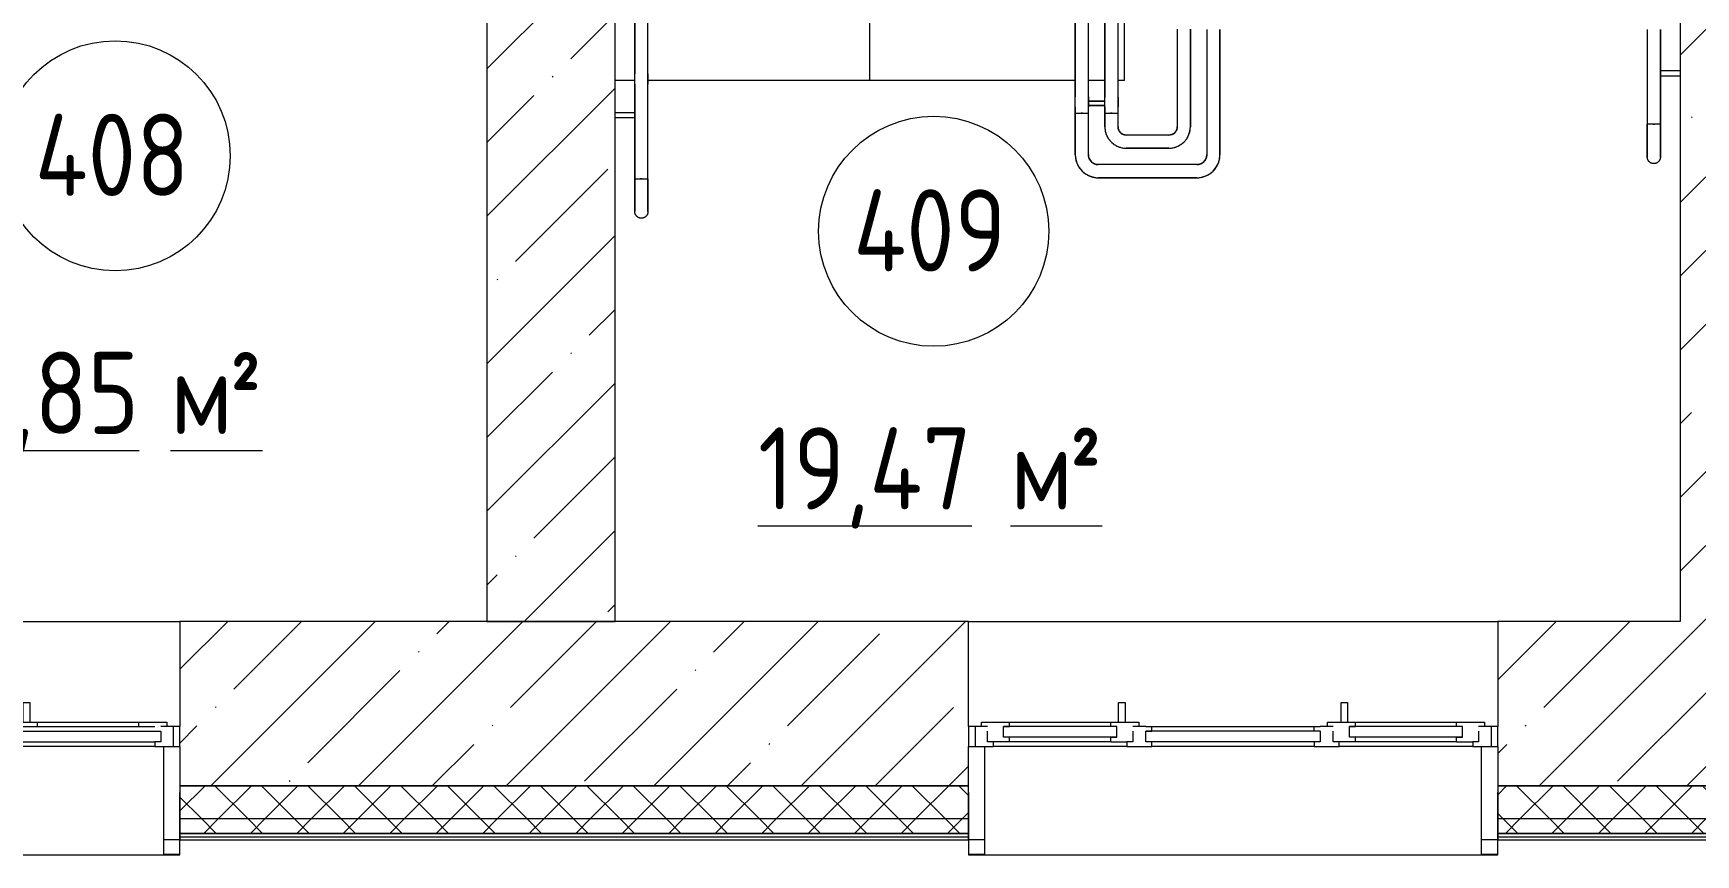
# Model space of a CAD drawing. Header units: millimetres. Extents: x -515342 to 330399, y -224905 to 507333.
# Drawn here: x -363637 to -358579, y 375319 to 377820 of the extents above; entities that cross this region are included whole.
import ezdxf

# ---------------------------------------------------------------- set-up
doc = ezdxf.new("R2010")
doc.units = ezdxf.units.MM
doc.layers.get('0').update_dxf_attribs({"lineweight": 0})
for name, color, linetype, lineweight in [('_ Окна', 7, 'Continuous', 0), ('Витраж', 7, 'Continuous', 0), ('Лестницы', 7, 'Continuous', 0), ('Марки помещений', 7, 'Continuous', 0), ('Ограждение', 7, 'Continuous', 0), ('Окна', 7, 'Continuous', 0), ('Стены внутренние', 7, 'Continuous', 0), ('Стены наружные', 7, 'Continuous', 0), ('Стены несущие', 7, 'Continuous', 0), ('Стены отделка', 7, 'Continuous', 0), ('Стены штриховка', 7, 'Continuous', 0), ('Стрелки вверх', 7, 'Continuous', 0)]:
    doc.layers.add(name, color=color, linetype=linetype, lineweight=lineweight)
doc.styles.add('GOST Common_1', font='', dxfattribs={"width": 0.9, "height": 250})
doc.styles.add('GOST Common_2', font='', dxfattribs={"width": 0.9, "height": 250})
doc.styles.get('GOST Common_1').set_extended_font_data('GOST Common')
doc.styles.get('GOST Common_2').set_extended_font_data('GOST Common')
pattern_1 = [(45, (0, 0), (-224.5064, 224.5064), []), (45, (224.5, 0), (-224.5064, 224.5064), [396.875, -79.375, 3.353, -76.022])]
pattern_2 = [(45, (0, 0), (-70.7107, 70.7107), []), (135, (0, 0), (-70.7107, -70.7107), [])]

# ---------------------------------------------------------------- blocks, each defined once
blk = doc.blocks.new('Окно_ПВХ_3Створки_1Фрамуга-верх - АР_Окно_ОП_1820_h_х1570_3ст2фр-в-V3-О_АР_П_4__10_050_План 4 этажа')
at = {"layer": '_ Окна'}
for p, q in [((-729, 130), (-805, 130)), ((-805, 130), (-805, 70)), ((-785, 70), (-785, 130)), ((-747, 84), (-747, 116)), ((-747, 116), (-729, 116)), ((-729, 116), (-729, 130)), ((-323, 116), (-729, 116)), ((-247, 130), (-323, 130)), ((-323, 130), (-323, 116)), ((-323, 116), (-305, 116)), ((-305, 116), (-305, 84)), ((-265, 84), (-265, 116)), ((-265, 116), (-247, 116)), ((-247, 116), (-247, 130)), ((247, 116), (-247, 116)), ((323, 130), (247, 130)), ((247, 130), (247, 116)), ((247, 116), (265, 116)), ((265, 116), (265, 84)), ((305, 84), (305, 116)), ((305, 116), (323, 116)), ((323, 116), (323, 130)), ((729, 116), (323.6, 116)), ((729, 130), (729, 116)), ((805, 130), (729, 130)), ((729, 116), (747, 116)), ((747, 116), (747, 84)), ((785, 70), (785, 130)), ((805, 70), (805, 130)), ((-805, 70), (-747, 70)), ((-765, 56), (-765, 70)), ((-680, 56), (-765, 56)), ((-305, 84), (-747, 84)), ((-680, 70), (-680, 56)), ((-372, 70), (-372, 56)), ((-287, 56), (-372, 56)), ((-305, 70), (-265, 70)), ((-287, 70), (-287, 56)), ((265, 84), (-265, 84)), ((265, 70), (305, 70)), ((287, 56), (287, 70)), ((372, 56), (287, 56)), ((747, 84), (305, 84)), ((372, 70), (372, 56)), ((680, 70), (680, 56)), ((765, 56), (680, 56)), ((747, 70), (805, 70)), ((765, 70), (765, 56))]:
    blk.add_line(p, q, dxfattribs=at)
at = {"layer": 'Окна'}
for p, q in [((-729, 130), (-323, 130)), ((-247, 130), (247, 130)), ((323.6, 130), (729, 130)), ((-305, 70), (-729, 70)), ((-372, 56), (-680, 56)), ((-348.5, -4), (-348.5, 56)), ((-328.5, 56), (-328.5, -4)), ((265, 70), (-265, 70)), ((729, 70), (305, 70)), ((328.5, -4), (328.5, 56)), ((348.5, 56), (348.5, -4)), ((680, 56), (372, 56)), ((-328.5, -4), (-348.5, -4)), ((348.5, -4), (328.5, -4))]:
    blk.add_line(p, q, dxfattribs=at)
blk = doc.blocks.new('Окно_ПВХ_3Створки_3Фрамуги-верх - АР_Окно_ОП_1820_h_х1570_3ст3фр-в-9699044-О_АР_П_4__10_050_План 4 этажа')
at = {"layer": '_ Окна'}
for p, q in [((-729, 130), (-805, 130)), ((-805, 130), (-805, 70)), ((-785, 70), (-785, 130)), ((-747, 84), (-747, 116)), ((-747, 116), (-729, 116)), ((-729, 116), (-729, 130)), ((-680, 116), (-729, 116)), ((-698, 102), (-698, 70)), ((-680, 102), (-698, 102)), ((-698, 102), (-354, 102)), ((-680, 116), (-680, 102)), ((-372, 116), (-372, 102)), ((-372, 116), (-323, 116)), ((-372, 102), (-354, 102)), ((-354, 102), (-354, 70)), ((-247, 130), (-323, 130)), ((-323, 130), (-323, 116)), ((-323, 116), (-305, 116)), ((-305, 116), (-305, 84)), ((-265, 84), (-265, 116)), ((-265, 116), (-247, 116)), ((-247, 116), (-247, 130)), ((-247, 116), (247, 116)), ((323, 130), (247, 130)), ((247, 130), (247, 116)), ((247, 116), (265, 116)), ((265, 116), (265, 84)), ((305, 84), (305, 116)), ((305, 116), (323, 116)), ((323, 116), (323, 130)), ((372, 116), (323, 116)), ((354, 102), (354, 70)), ((372, 102), (354, 102)), ((354, 102), (698, 102)), ((372, 116), (372, 102)), ((680, 116), (680, 102)), ((680, 116), (729, 116)), ((680, 102), (698, 102)), ((698, 102), (698, 70)), ((729, 130), (729, 116)), ((805, 130), (729, 130)), ((729, 116), (747, 116)), ((747, 116), (747, 84)), ((785, 70), (785, 130)), ((805, 70), (805, 130)), ((-805, 70), (-747, 70)), ((-765, 56), (-765, 70)), ((-680, 56), (-765, 56)), ((-698, 70), (-680, 70)), ((-698, 70), (-354, 70)), ((-680, 70), (-680, 56)), ((-372, 70), (-372, 56)), ((-354, 70), (-372, 70)), ((-287, 56), (-372, 56)), ((-305, 70), (-265, 70)), ((-287, 70), (-287, 56)), ((-265, 84), (265, 84)), ((-265, 84), (-247, 84)), ((-247, 70), (-265, 70)), ((-247, 84), (-247, 70)), ((247, 84), (247, 70)), ((265, 84), (247, 84)), ((265, 70), (247, 70)), ((265, 70), (305, 70)), ((287, 56), (287, 70)), ((372, 56), (287, 56)), ((354, 70), (372, 70)), ((354, 70), (698, 70)), ((372, 70), (372, 56)), ((680, 70), (680, 56)), ((698, 70), (680, 70)), ((765, 56), (680, 56)), ((747, 70), (805, 70)), ((765, 70), (765, 56))]:
    blk.add_line(p, q, dxfattribs=at)
at = {"layer": 'Окна'}
for p, q in [((-729, 130), (-323, 130)), ((-680, 116), (-372, 116)), ((-247, 130), (247, 130)), ((323, 130), (729, 130)), ((372, 116), (680, 116)), ((-372, 56), (-680, 56)), ((-348.5, -4), (-348.5, 56)), ((-328.5, 56), (-328.5, -4)), ((247, 70), (-247, 70)), ((328.5, -4), (328.5, 56)), ((348.5, 56), (348.5, -4)), ((680, 56), (372, 56)), ((-328.5, -4), (-348.5, -4)), ((348.5, -4), (328.5, -4))]:
    blk.add_line(p, q, dxfattribs=at)
blk = doc.blocks.new('Прямоугольный импост - АР_Откос_Металлический_50х330 Белый Левый-V11-О_АР_П_4__10_050_План 4 этажа')
at = {"layer": 'Витраж'}
blk.add_line((9710.9, -515), (11220.9, -515), dxfattribs=at)
blk = doc.blocks.new('Прямоугольный импост - АР_Откос_Металлический_50х330 Белый Левый-V13-О_АР_П_4__10_050_План 4 этажа')
at = {"layer": 'Витраж', "lineweight": 18}
for p, q in [((-50, 290), (-50, -40)), ((-49, -39), (-49, 290)), ((0, 150), (-1, 150)), ((-1, 150), (-1, -39)), ((0, -40), (0, 150)), ((-50, -40), (0, -40)), ((-1, -39), (-49, -39))]:
    blk.add_line(p, q, dxfattribs=at)
blk = doc.blocks.new('Прямоугольный импост - АР_Откос_Металлический_50х330 Белый Правый-V12-О_АР_П_4__10_050_План 4 этажа')
at = {"layer": 'Витраж', "lineweight": 18}
for p, q in [((-50, -40), (-50, 290)), ((-49, 290), (-49, -39)), ((-1, -39), (-1, 150)), ((-1, 150), (0, 150)), ((0, 150), (0, -40)), ((0, -40), (-50, -40)), ((-49, -39), (-1, -39))]:
    blk.add_line(p, q, dxfattribs=at)
blk = doc.blocks.new('СД_Люблино_Фасады_rvt-1-О_АР_П_4__10_050_План 4 этажа')
at = {"layer": 'Стены внутренние'}
h = blk.add_hatch(dxfattribs=at)
h.set_pattern_fill('FP_1', color=256, style=0, pattern_type=2)
h.set_pattern_definition(pattern_1)
h.paths.add_polyline_path([(16335, 195), (16335, 2975), (15835, 2975), (15835, 195), (16273.1, 195)])
h = blk.add_hatch(dxfattribs=at)
h.set_pattern_fill('FP_1', color=256, style=0, pattern_type=2)
h.set_pattern_definition(pattern_1)
h.paths.add_polyline_path([(16335, -305), (16335, 195), (15280, 195), (15280, -305)])
h.paths.add_polyline_path([(13670, -305), (13670, 195), (11270.9, 195), (11270.9, -305), (13207.7, -305)])
h.paths.add_polyline_path([(9660.9, -305), (9660.9, 195), (8440.9, 195), (8440.9, -305), (9631.5, -305)])
h.paths.add_polyline_path([(6566.1, -305), (6830.9, -305), (6830.9, 195), (5635.6, 195), (5635.6, -305), (6055.2, -305)])
h.paths.add_polyline_path([(4011.6, -305), (4025.6, -305), (4025.6, 195), (195, 195), (195, -305), (2989.8, -305)])
at = {"layer": 'Стены наружные'}
h = blk.add_hatch(dxfattribs=at)
h.set_pattern_fill('FP_2', color=256, style=0, pattern_type=2)
h.set_pattern_definition(pattern_2)
h.paths.add_polyline_path([(16335, -405), (16335, -305), (15280, -305), (15280, -405)])
h.paths.add_polyline_path([(13670, -405), (13670, -305), (11270.9, -305), (11270.9, -405), (13207.7, -405)])
h.paths.add_polyline_path([(9631.5, -405), (9660.9, -405), (9660.9, -305), (8440.9, -305), (8440.9, -405), (9120.6, -405)])
h.paths.add_polyline_path([(6830.9, -405), (6830.9, -305), (5635.6, -305), (5635.6, -405), (6566.1, -405)])
h.paths.add_polyline_path([(4025.6, -405), (4025.6, -305), (-305, -305), (-305, -405), (4011.6, -405)])
h = blk.add_hatch(dxfattribs=at)
h.set_pattern_fill('FP_2', color=256, style=0, pattern_type=2)
h.set_pattern_definition(pattern_2)
h.paths.add_polyline_path([(16435, -455), (16435, -405), (15280, -405), (15280, -450), (16335, -450), (16335, -455)])
h.paths.add_polyline_path([(-305, -455), (-305, -450), (4025.6, -450), (4025.6, -405), (-405, -405), (-405, -455)])
h.paths.add_polyline_path([(13207.7, -450), (13670, -450), (13670, -405), (11270.9, -405), (11270.9, -450), (12186, -450)])
h.paths.add_polyline_path([(9631.5, -450), (9660.9, -450), (9660.9, -405), (8440.9, -405), (8440.9, -450), (9120.6, -450)])
h.paths.add_polyline_path([(6830.9, -450), (6830.9, -405), (5635.6, -405), (5635.6, -450), (6566.1, -450)])
at = {"layer": 'Стены внутренние'}
for p, q in [((9660.9, 195), (11270.9, 195)), ((13670, 195), (15280, 195)), ((11270.2, -470), (11221.8, -470)), ((13718.6, -470), (13670.8, -470)), ((15279.2, -470), (15230.9, -470))]:
    blk.add_line(p, q, dxfattribs=at)
at = {"layer": 'Стены несущие'}
for p, q in [((15835, 2975), (15835, 195)), ((13670, 195), (11270.9, 195)), ((11270.9, 195), (11270.9, -125)), ((13670, -125), (13670, 195)), ((15835, 195), (15280, 195)), ((15280, 195), (15280, -125)), ((11270.9, -185), (11270.9, -305)), ((13670, -305), (13670, -185)), ((15280, -185), (15280, -305)), ((11270.9, -305), (13670, -305)), ((13670, -305), (11270.9, -305)), ((15280, -305), (16335, -305)), ((16335, -305), (15280, -305))]:
    blk.add_line(p, q, dxfattribs=at)
at = {"layer": 'Стены отделка', "lineweight": 9}
for p, q in [((11270.9, -305), (11270.9, -405)), ((13670, -405), (13670, -305)), ((15280, -305), (15280, -405)), ((11270.9, -405), (11270.9, -450)), ((11270.9, -450), (11270.9, -460)), ((13670, -450), (13670, -405)), ((13670, -460), (13670, -450)), ((15280, -405), (15280, -450)), ((15280, -450), (15280, -460)), ((11270.9, -460), (11270.9, -470)), ((11270.9, -470), (13670, -470)), ((13670, -470), (13670, -460)), ((15280, -460), (15280, -470)), ((15280, -470), (16505, -470))]:
    blk.add_line(p, q, dxfattribs=at)
at = {"layer": 'Стены штриховка'}
for p, q in [((11270.9, -405), (13670, -405)), ((11270.9, -450), (13670, -450)), ((13670, -450), (11270.9, -450)), ((15280, -405), (16335, -405)), ((15280, -450), (16335, -450)), ((16335, -450), (15280, -450)), ((11270.9, -460), (13670, -460)), ((15280, -460), (16495, -460))]:
    blk.add_line(p, q, dxfattribs=at)
at = {"layer": 'Витраж', "lineweight": 9}
for name, p in [('Прямоугольный импост - АР_Откос_Металлический_50х330 Белый Левый-V13-О_АР_П_4__10_050_План 4 этажа', (11270.9, -475)), ('Прямоугольный импост - АР_Откос_Металлический_50х330 Белый Левый-V13-О_АР_П_4__10_050_План 4 этажа', (15280, -475)), ('Прямоугольный импост - АР_Откос_Металлический_50х330 Белый Левый-V11-О_АР_П_4__10_050_План 4 этажа', (0, 0)), ('Прямоугольный импост - АР_Откос_Металлический_50х330 Белый Левый-V11-О_АР_П_4__10_050_План 4 этажа', (4009.1, 0))]:
    blk.add_blockref(name, p, dxfattribs=at)
at = {"layer": 'Витраж', "lineweight": 9, "extrusion": (0, 0, -1)}
blk.add_blockref('Прямоугольный импост - АР_Откос_Металлический_50х330 Белый Правый-V12-О_АР_П_4__10_050_План 4 этажа', (-13670, -475), dxfattribs=at)
at = {"layer": 'Окна', "lineweight": 9, "rotation": 180}
for name, p in [('Окно_ПВХ_3Створки_1Фрамуга-верх - АР_Окно_ОП_1820_h_х1570_3ст2фр-в-V3-О_АР_П_4__10_050_План 4 этажа', (10465.9, -55)), ('Окно_ПВХ_3Створки_3Фрамуги-верх - АР_Окно_ОП_1820_h_х1570_3ст3фр-в-9699044-О_АР_П_4__10_050_План 4 этажа', (14475, -55))]:
    blk.add_blockref(name, p, dxfattribs=at)
blk = doc.blocks.new('Ограждение - АР_Ограждение_Балясина_D40_900 для 1500-V82-О_АР_П_4__10_050_План 4 этажа')
at = {"layer": 'Ограждение'}
for p, q in [((-20, 6.7), (-60, 6.7)), ((-60, -6.7), (-20, -6.7))]:
    blk.add_line(p, q, dxfattribs=at)
at = {"layer": 'Ограждение', "flags": 128}
for points in [[(-69.7, 6.7), (-68.6, 6.7), (-67.4, 6.7), (-66.3, 6.7), (-65.1, 6.7), (-63.9, 6.7), (-62.7, 6.7), (-61.5, 6.7), (-60.3, 6.7), (-60, 6.7)], [(-60, -6.7), (-61.2, -6.7), (-62.4, -6.7), (-63.6, -6.7), (-64.8, -6.7), (-66, -6.7), (-67.1, -6.7), (-68.3, -6.7), (-69.4, -6.7)]]:
    blk.add_lwpolyline(points, dxfattribs=at)
blk = doc.blocks.new('Ограждение - Ограждение-10040896-О_АР_П_4__10_050_План 4 этажа')
blk.add_blockref('Ограждение - АР_Ограждение_Балясина_D40_900 для 1500-V82-О_АР_П_4__10_050_План 4 этажа', (14105, 1772.6))
blk = doc.blocks.new('Тип верхнего поручня - Верхний поручень_Внутренний_-10040899-О_АР_П_4__10_050_План 4 этажа')
at = {"layer": 'Ограждение'}
for p, q in [((14305, 1998.5), (14305, 1935.9)), ((14345, 1935.9), (14345, 1998.5)), ((14305, 1935.9), (14305, 1700.9)), ((14345, 1700.9), (14345, 1935.9)), ((14085, 1742.6), (14085, 1700.9)), ((14125, 1700.9), (14125, 1742.6)), ((14280, 1675.9), (14150, 1675.9)), ((14150, 1635.9), (14280, 1635.9))]:
    blk.add_line(p, q, dxfattribs=at)
at = {"layer": 'Ограждение', "flags": 128}
for points in [[(14085, 1700.9), (14085.1, 1698.3), (14085.2, 1695.7), (14085.5, 1693.2), (14085.8, 1690.6), (14086.3, 1688), (14086.9, 1685.5), (14087.5, 1683), (14088.3, 1680.5), (14089.2, 1678), (14090.1, 1675.6), (14091.2, 1673.2), (14092.3, 1670.9), (14093.6, 1668.6), (14094.9, 1666.4), (14096.4, 1664.2), (14097.9, 1662.1), (14099.5, 1660.1), (14101.1, 1658.1), (14102.9, 1656.2), (14104.7, 1654.3), (14106.6, 1652.5), (14108.6, 1650.8), (14110.6, 1649.2), (14112.7, 1647.7), (14114.9, 1646.2), (14117.1, 1644.9), (14119.4, 1643.6), (14121.7, 1642.4), (14124, 1641.3), (14126.4, 1640.4), (14128.9, 1639.5), (14131.4, 1638.7), (14133.9, 1638), (14136.4, 1637.4), (14139, 1636.9), (14141.5, 1636.5), (14144.1, 1636.2), (14146.7, 1636), (14149.3, 1635.9), (14150, 1635.9)], [(14150, 1675.9), (14149, 1676), (14148, 1676), (14147, 1676.1), (14146, 1676.3), (14145, 1676.4), (14144.1, 1676.6), (14143.1, 1676.9), (14142.1, 1677.2), (14141.2, 1677.5), (14140.3, 1677.9), (14139.4, 1678.3), (14138.5, 1678.8), (14137.6, 1679.2), (14136.7, 1679.8), (14135.9, 1680.3), (14135.1, 1680.9), (14134.3, 1681.5), (14133.5, 1682.1), (14132.8, 1682.8), (14132.1, 1683.5), (14131.4, 1684.2), (14130.7, 1685), (14130.1, 1685.8), (14129.5, 1686.6), (14129, 1687.4), (14128.4, 1688.3), (14128, 1689.1), (14127.5, 1690), (14127.1, 1690.9), (14126.7, 1691.9), (14126.4, 1692.8), (14126, 1693.8), (14125.8, 1694.7), (14125.6, 1695.7), (14125.4, 1696.7), (14125.2, 1697.7), (14125.1, 1698.7), (14125, 1699.7), (14125, 1700.7), (14125, 1700.9)], [(14280, 1635.9), (14282.6, 1636), (14285.2, 1636.1), (14287.8, 1636.4), (14290.4, 1636.8), (14292.9, 1637.2), (14295.5, 1637.8), (14298, 1638.5), (14300.4, 1639.2), (14302.9, 1640.1), (14305.3, 1641.1), (14307.7, 1642.1), (14310, 1643.3), (14312.3, 1644.5), (14314.5, 1645.9), (14316.7, 1647.3), (14318.8, 1648.8), (14320.9, 1650.4), (14322.9, 1652.1), (14324.8, 1653.8), (14326.6, 1655.6), (14328.4, 1657.5), (14330.1, 1659.5), (14331.7, 1661.6), (14333.2, 1663.7), (14334.7, 1665.8), (14336.1, 1668), (14337.3, 1670.3), (14338.5, 1672.6), (14339.6, 1675), (14340.6, 1677.4), (14341.5, 1679.8), (14342.3, 1682.3), (14343, 1684.8), (14343.6, 1687.3), (14344.1, 1689.9), (14344.4, 1692.5), (14344.7, 1695), (14344.9, 1697.6), (14345, 1700.2), (14345, 1700.9)], [(14305, 1700.9), (14305, 1699.9), (14304.9, 1698.9), (14304.8, 1697.9), (14304.7, 1697), (14304.5, 1696), (14304.3, 1695), (14304, 1694), (14303.7, 1693.1), (14303.4, 1692.1), (14303, 1691.2), (14302.6, 1690.3), (14302.2, 1689.4), (14301.7, 1688.5), (14301.2, 1687.7), (14300.6, 1686.8), (14300.1, 1686), (14299.4, 1685.2), (14298.8, 1684.4), (14298.1, 1683.7), (14297.4, 1683), (14296.7, 1682.3), (14295.9, 1681.7), (14295.1, 1681), (14294.3, 1680.5), (14293.5, 1679.9), (14292.7, 1679.4), (14291.8, 1678.9), (14290.9, 1678.4), (14290, 1678), (14289.1, 1677.6), (14288.1, 1677.3), (14287.2, 1677), (14286.2, 1676.7), (14285.2, 1676.5), (14284.2, 1676.3), (14283.3, 1676.1), (14282.3, 1676), (14281.3, 1676), (14280.3, 1675.9), (14280, 1675.9)]]:
    blk.add_lwpolyline(points, dxfattribs=at)
blk = doc.blocks.new('Тип верхнего поручня - Верхний поручень_Внутренний_-V83-О_АР_П_4__10_050_План 4 этажа')
at = {"layer": 'Ограждение'}
for p, q in [((14305, 1998.5), (14305, 1700.9)), ((14345, 1998.5), (14345, 1700.9)), ((14085, 1700.9), (14085, 1742.6)), ((14125, 1700.9), (14125, 1742.6)), ((14280, 1675.9), (14150, 1675.9)), ((14280, 1635.9), (14150, 1635.9))]:
    blk.add_line(p, q, dxfattribs=at)
for centre, radius, start, end in [((14150, 1700.9), 65, 180, 270), ((14150, 1700.9), 25, 180, 270), ((14280, 1700.9), 25, 270, 0), ((14280, 1700.9), 65, 270, 0)]:
    blk.add_arc(centre, radius, start, end, dxfattribs=at)
blk = doc.blocks.new('Тип перил - Перила_Внутренний_-10040910-О_АР_П_4__10_050_План 4 этажа')
at = {"layer": 'Ограждение'}
for p, q in [((14395, 1997.4), (14395, 1935.9)), ((14435, 1935.9), (14435, 1997.4)), ((14395, 1935.9), (14395, 1615.9)), ((14435, 1615.9), (14435, 1935.9)), ((13995, 1742.6), (13995, 1615.9)), ((14035, 1615.9), (14035, 1742.6)), ((14365, 1585.9), (14065, 1585.9)), ((14065, 1545.9), (14365, 1545.9))]:
    blk.add_line(p, q, dxfattribs=at)
at = {"layer": 'Ограждение', "flags": 128}
for points in [[(13995, 1615.9), (13995.1, 1613.1), (13995.2, 1610.3), (13995.5, 1607.6), (13995.9, 1604.8), (13996.4, 1602), (13997, 1599.3), (13997.7, 1596.6), (13998.6, 1593.9), (13999.5, 1591.3), (14000.5, 1588.7), (14001.7, 1586.1), (14002.9, 1583.6), (14004.3, 1581.2), (14005.7, 1578.8), (14007.2, 1576.4), (14008.9, 1574.1), (14010.6, 1571.9), (14012.4, 1569.8), (14014.3, 1567.7), (14016.2, 1565.7), (14018.3, 1563.8), (14020.4, 1562), (14022.6, 1560.2), (14024.9, 1558.6), (14027.2, 1557), (14029.6, 1555.6), (14032, 1554.2), (14034.5, 1552.9), (14037, 1551.8), (14039.6, 1550.7), (14042.3, 1549.7), (14044.9, 1548.9), (14047.6, 1548.1), (14050.4, 1547.5), (14053.1, 1547), (14055.9, 1546.5), (14058.7, 1546.2), (14061.4, 1546), (14064.2, 1545.9), (14065, 1545.9)], [(14065, 1585.9), (14063.8, 1586), (14062.6, 1586), (14061.4, 1586.1), (14060.2, 1586.3), (14059, 1586.5), (14057.9, 1586.8), (14056.7, 1587.1), (14055.6, 1587.5), (14054.4, 1587.9), (14053.3, 1588.3), (14052.2, 1588.8), (14051.1, 1589.3), (14050.1, 1589.9), (14049.1, 1590.5), (14048.1, 1591.2), (14047.1, 1591.9), (14046.1, 1592.6), (14045.2, 1593.4), (14044.3, 1594.2), (14043.5, 1595), (14042.7, 1595.9), (14041.9, 1596.8), (14041.1, 1597.8), (14040.4, 1598.7), (14039.8, 1599.7), (14039.1, 1600.7), (14038.5, 1601.8), (14038, 1602.9), (14037.5, 1604), (14037, 1605.1), (14036.6, 1606.2), (14036.3, 1607.3), (14035.9, 1608.5), (14035.7, 1609.7), (14035.4, 1610.8), (14035.3, 1612), (14035.1, 1613.2), (14035, 1614.4), (14035, 1615.6), (14035, 1615.9)], [(14365, 1545.9), (14367.8, 1546), (14370.6, 1546.2), (14373.4, 1546.4), (14376.2, 1546.8), (14378.9, 1547.3), (14381.6, 1547.9), (14384.3, 1548.7), (14387, 1549.5), (14389.7, 1550.4), (14392.3, 1551.5), (14394.8, 1552.6), (14397.3, 1553.8), (14399.8, 1555.2), (14402.2, 1556.6), (14404.5, 1558.2), (14406.8, 1559.8), (14409, 1561.5), (14411.2, 1563.3), (14413.2, 1565.2), (14415.2, 1567.2), (14417.1, 1569.2), (14419, 1571.3), (14420.7, 1573.5), (14422.3, 1575.8), (14423.9, 1578.1), (14425.4, 1580.5), (14426.7, 1582.9), (14428, 1585.4), (14429.2, 1588), (14430.2, 1590.6), (14431.2, 1593.2), (14432.1, 1595.9), (14432.8, 1598.6), (14433.5, 1601.3), (14434, 1604), (14434.4, 1606.8), (14434.7, 1609.6), (14434.9, 1612.4), (14435, 1615.2), (14435, 1615.9)], [(14395, 1615.9), (14395, 1614.7), (14394.9, 1613.5), (14394.8, 1612.3), (14394.6, 1611.2), (14394.4, 1610), (14394.1, 1608.8), (14393.8, 1607.6), (14393.5, 1606.5), (14393.1, 1605.4), (14392.6, 1604.3), (14392.1, 1603.2), (14391.6, 1602.1), (14391, 1601), (14390.4, 1600), (14389.8, 1599), (14389.1, 1598), (14388.3, 1597.1), (14387.6, 1596.2), (14386.7, 1595.3), (14385.9, 1594.4), (14385, 1593.6), (14384.1, 1592.8), (14383.2, 1592.1), (14382.2, 1591.4), (14381.2, 1590.7), (14380.2, 1590.1), (14379.1, 1589.5), (14378.1, 1588.9), (14377, 1588.4), (14375.9, 1588), (14374.7, 1587.6), (14373.6, 1587.2), (14372.4, 1586.9), (14371.3, 1586.6), (14370.1, 1586.4), (14368.9, 1586.2), (14367.7, 1586.1), (14366.5, 1586), (14365.3, 1585.9), (14365, 1585.9)]]:
    blk.add_lwpolyline(points, dxfattribs=at)
blk = doc.blocks.new('Тип перил - Перила_Внутренний_-V84-О_АР_П_4__10_050_План 4 этажа')
at = {"layer": 'Ограждение'}
for p, q in [((14395, 1997.4), (14395, 1615.9)), ((14435, 1997.4), (14435, 1615.9)), ((13995, 1615.9), (13995, 1742.6)), ((14035, 1615.9), (14035, 1742.6)), ((14365, 1585.9), (14065, 1585.9)), ((14365, 1545.9), (14065, 1545.9))]:
    blk.add_line(p, q, dxfattribs=at)
for centre, radius, start, end in [((14065, 1615.9), 70, 180, 270), ((14065, 1615.9), 30, 180, 270), ((14365, 1615.9), 30, 270, 0), ((14365, 1615.9), 70, 270, 0)]:
    blk.add_arc(centre, radius, start, end, dxfattribs=at)
blk = doc.blocks.new('Тип перил - Перила_Внутренний_-10041454-О_АР_П_4__10_050_План 4 этажа')
at = {"layer": 'Ограждение'}
for p, q in [((15735, 1997.4), (15735, 1709)), ((15775, 1709), (15775, 1997.4)), ((15757.3, 1709), (15752.7, 1709))]:
    blk.add_line(p, q, dxfattribs=at)
blk = doc.blocks.new('Тип перил - АР_Ограждение_Ограничение_Дуга D40_расстояние между поручнями 200-140673-О_АР_П_4__10_050_План 4 этажа')
at = {"layer": 'Ограждение'}
for p, q in [((0, 0), (0, 2.3)), ((0, -2.3), (0, 0))]:
    blk.add_line(p, q, dxfattribs=at)
at = {"layer": 'Ограждение', "flags": 128}
for points in [[(0, 20), (4, 20), (8, 20), (12, 20), (15.9, 20), (19.9, 20), (23.8, 20), (27.6, 20), (31.5, 20), (35.2, 20), (38.9, 20), (42.6, 20), (46.2, 20), (49.7, 20), (53.1, 20), (56.5, 20), (59.7, 20), (62.9, 20), (65.9, 20), (68.9, 20), (71.7, 20), (74.5, 20), (77.1, 20), (79.6, 20), (81.9, 20), (84.1, 20), (86.2, 20), (88.2, 20), (90, 20), (91.7, 20), (93.2, 20), (94.6, 20), (95.8, 20), (96.9, 20), (97.8, 20), (98.5, 20), (99.1, 20), (99.6, 20), (99.9, 20), (100, 20), (100, 20)], [(100, 20), (99.9, 20), (99.7, 20), (99.3, 20), (98.7, 20), (98, 20), (97.1, 20), (96.1, 20), (94.9, 20), (93.6, 20), (92.1, 20), (90.5, 20), (88.7, 20), (86.8, 20), (84.7, 20), (82.5, 20), (80.2, 20), (77.8, 20), (75.2, 20), (72.5, 20), (69.7, 20), (66.7, 20), (63.7, 20), (60.6, 20), (57.4, 20), (54, 20), (50.6, 20), (47.1, 20), (43.6, 20), (39.9, 20), (36.2, 20), (32.5, 20), (28.7, 20), (24.8, 20), (20.9, 20), (17, 20), (13, 20), (9.1, 20), (5.1, 20), (1.1, 20), (0, 20)], [(100, 20), (100.8, 20), (101.6, 19.9), (102.4, 19.9), (103.2, 19.7), (104, 19.6), (104.8, 19.4), (105.5, 19.2), (106.3, 19), (107, 18.7), (107.8, 18.4), (108.5, 18.1), (109.2, 17.7), (109.9, 17.4), (110.6, 16.9), (111.3, 16.5), (111.9, 16), (112.6, 15.6), (113.2, 15), (113.8, 14.5), (114.3, 13.9), (114.9, 13.3), (115.4, 12.7), (115.9, 12.1), (116.4, 11.5), (116.8, 10.8), (117.2, 10.1), (117.6, 9.4), (118, 8.7), (118.3, 8), (118.6, 7.2), (118.9, 6.5), (119.2, 5.7), (119.4, 5), (119.6, 4.2), (119.7, 3.4), (119.8, 2.6), (119.9, 1.8), (120, 1), (120, 0.2), (120, 0)], [(0, -20), (4, -20), (8, -20), (12, -20), (15.9, -20), (19.9, -20), (23.8, -20), (27.6, -20), (31.5, -20), (35.2, -20), (38.9, -20), (42.6, -20), (46.2, -20), (49.7, -20), (53.1, -20), (56.5, -20), (59.7, -20), (62.9, -20), (65.9, -20), (68.9, -20), (71.7, -20), (74.5, -20), (77.1, -20), (79.6, -20), (81.9, -20), (84.1, -20), (86.2, -20), (88.2, -20), (90, -20), (91.7, -20), (93.2, -20), (94.6, -20), (95.8, -20), (96.9, -20), (97.8, -20), (98.5, -20), (99.1, -20), (99.6, -20), (99.9, -20), (100, -20), (100, -20)], [(100, -20), (99.9, -20), (99.7, -20), (99.3, -20), (98.7, -20), (98, -20), (97.1, -20), (96.1, -20), (94.9, -20), (93.6, -20), (92.1, -20), (90.5, -20), (88.7, -20), (86.8, -20), (84.7, -20), (82.5, -20), (80.2, -20), (77.8, -20), (75.2, -20), (72.5, -20), (69.7, -20), (66.7, -20), (63.7, -20), (60.6, -20), (57.4, -20), (54, -20), (50.6, -20), (47.1, -20), (43.6, -20), (39.9, -20), (36.2, -20), (32.5, -20), (28.7, -20), (24.8, -20), (20.9, -20), (17, -20), (13, -20), (9.1, -20), (5.1, -20), (1.1, -20), (0, -20)], [(120, 0), (120, -0.8), (119.9, -1.6), (119.9, -2.4), (119.7, -3.2), (119.6, -4), (119.4, -4.8), (119.2, -5.5), (119, -6.3), (118.7, -7), (118.4, -7.8), (118.1, -8.5), (117.7, -9.2), (117.4, -9.9), (116.9, -10.6), (116.5, -11.3), (116, -11.9), (115.6, -12.6), (115, -13.2), (114.5, -13.8), (113.9, -14.3), (113.3, -14.9), (112.7, -15.4), (112.1, -15.9), (111.5, -16.4), (110.8, -16.8), (110.1, -17.2), (109.4, -17.6), (108.7, -18), (108, -18.3), (107.2, -18.6), (106.5, -18.9), (105.7, -19.2), (105, -19.4), (104.2, -19.6), (103.4, -19.7), (102.6, -19.8), (101.8, -19.9), (101, -20), (100.2, -20), (100, -20)]]:
    blk.add_lwpolyline(points, dxfattribs=at)
blk = doc.blocks.new('Тип перил - Перила_Внутренний_-V85-О_АР_П_4__10_050_План 4 этажа')
at = {"layer": 'Ограждение'}
for p, q in [((15735, 1997.4), (15735, 1709)), ((15775, 1997.4), (15775, 1709)), ((15775, 1709), (15735, 1709))]:
    blk.add_line(p, q, dxfattribs=at)
blk = doc.blocks.new('Элемент ограждения_Опора Г-образная - АР_Ограждение_Опора_D15 высота60 консоль80-V86-О_АР_П_4__10_050_План 4 этажа')
at = {"layer": 'Ограждение'}
for p, q in [((-7.5, 80), (-7.5, 20)), ((-7.5, 80), (-6.5, 80)), ((6.5, 80), (7.5, 80)), ((7.5, 20), (7.5, 80))]:
    blk.add_line(p, q, dxfattribs=at)
blk = doc.blocks.new('Тип перил - Перила_Внутренний_-10041880-О_АР_П_4__10_050_План 4 этажа')
at = {"layer": 'Ограждение'}
for p, q in [((12655, 4855.2), (12655, 1862.8)), ((12695, 1862.8), (12695, 4855.2)), ((12655, 1830.8), (12655, 1542.9)), ((12695, 1542.9), (12695, 1830.8)), ((12677.3, 1542.9), (12672.7, 1542.9))]:
    blk.add_line(p, q, dxfattribs=at)
at = {"layer": 'Ограждение', "flags": 128}
for points in [[(12655, 1830.8), (12655, 1833.6), (12655, 1836.4), (12655, 1839.1), (12655, 1841.9), (12655, 1844.7), (12655, 1847.4), (12655, 1850.1), (12655, 1852.8), (12655, 1855.4), (12655, 1858), (12655, 1860.6), (12655, 1862.8)], [(12695, 1862.8), (12695, 1860.2), (12695, 1857.7), (12695, 1855.1), (12695, 1852.4), (12695, 1849.7), (12695, 1847), (12695, 1844.3), (12695, 1841.5), (12695, 1838.8), (12695, 1836), (12695, 1833.2), (12695, 1830.8)]]:
    blk.add_lwpolyline(points, dxfattribs=at)
blk = doc.blocks.new('Тип перил - Перила_Внутренний_-V87-О_АР_П_4__10_050_План 4 этажа')
at = {"layer": 'Ограждение'}
for p, q in [((12655, 1853.6), (12655, 4846.1)), ((12695, 1853.6), (12695, 4846.1)), ((12655, 1830.8), (12655, 1853.6)), ((12655, 1542.9), (12655, 1830.8)), ((12695, 1830.8), (12695, 1853.6)), ((12695, 1542.9), (12695, 1830.8)), ((12655, 1542.9), (12695, 1542.9))]:
    blk.add_line(p, q, dxfattribs=at)
blk = doc.blocks.new('Элемент ограждения_Опора Г-образная - АР_Ограждение_Опора_D15 высота60 консоль80-V88-О_АР_П_4__10_050_План 4 этажа')
at = {"layer": 'Ограждение'}
for p, q in [((-7.5, 80), (-7.5, 20)), ((7.5, 20), (7.5, 80))]:
    blk.add_line(p, q, dxfattribs=at)
blk = doc.blocks.new('Ограждение - АР_Ограждение_Балясина_D40_900 для 1500-V89-О_АР_П_4__10_050_План 4 этажа')
at = {"layer": 'Ограждение'}
for p, q in [((-20, 6.7), (-60, 6.7)), ((-60, -6.7), (-20, -6.7))]:
    blk.add_line(p, q, dxfattribs=at)
at = {"layer": 'Ограждение', "flags": 128}
for points in [[(-69.7, 6.7), (-68.6, 6.7), (-67.4, 6.7), (-66.3, 6.7), (-65.1, 6.7), (-63.9, 6.7), (-62.7, 6.7), (-61.5, 6.7), (-60.3, 6.7), (-60, 6.7)], [(-60, -6.7), (-61.2, -6.7), (-62.4, -6.7), (-63.6, -6.7), (-64.8, -6.7), (-66, -6.7), (-67.1, -6.7), (-68.3, -6.7), (-69.4, -6.7)]]:
    blk.add_lwpolyline(points, dxfattribs=at)
blk = doc.blocks.new('Ограждение - Ограждение-10042073-О_АР_П_4__10_050_План 4 этажа')
at = {"extrusion": (0, 0, -1), "zscale": -1, "rotation": 180}
blk.add_blockref('Ограждение - АР_Ограждение_Балясина_D40_900 для 1500-V89-О_АР_П_4__10_050_План 4 этажа', (-14105, 1772.6), dxfattribs=at)
blk = doc.blocks.new('Тип верхнего поручня - Верхний поручень_Внутренний_-10042076-О_АР_П_4__10_050_План 4 этажа')
at = {"layer": 'Ограждение'}
for p, q in [((14085, 4779.7), (14085, 1791.5)), ((14125, 1791.5), (14125, 4779.7)), ((14085, 1761.8), (14085, 1742.6)), ((14107.3, 1742.6), (14101.8, 1742.6)), ((14125, 1742.6), (14125, 1761.8))]:
    blk.add_line(p, q, dxfattribs=at)
at = {"layer": 'Ограждение', "flags": 128}
for points in [[(14085, 1761.8), (14085, 1764.3), (14085, 1766.9), (14085, 1769.5), (14085, 1772.1), (14085, 1774.7), (14085, 1777.2), (14085, 1779.7), (14085, 1782.2), (14085, 1784.6), (14085, 1787.1), (14085, 1789.4), (14085, 1791.5)], [(14125, 1791.5), (14125, 1789.1), (14125, 1786.7), (14125, 1784.3), (14125, 1781.9), (14125, 1779.4), (14125, 1776.9), (14125, 1774.3), (14125, 1771.8), (14125, 1769.2), (14125, 1766.6), (14125, 1764), (14125, 1761.8)]]:
    blk.add_lwpolyline(points, dxfattribs=at)
blk = doc.blocks.new('Тип верхнего поручня - Верхний поручень_Внутренний_-V90-О_АР_П_4__10_050_План 4 этажа')
at = {"layer": 'Ограждение'}
for p, q in [((14085, 1782.3), (14085, 4847.2)), ((14125, 1782.3), (14125, 4847.2)), ((14085, 1761.8), (14085, 1782.3)), ((14125, 1761.8), (14125, 1782.3)), ((14085, 1742.6), (14085, 1761.8)), ((14085, 1742.6), (14125, 1742.6)), ((14125, 1742.6), (14125, 1761.8))]:
    blk.add_line(p, q, dxfattribs=at)
blk = doc.blocks.new('Тип перил - Перила_Внутренний_-10042086-О_АР_П_4__10_050_План 4 этажа')
at = {"layer": 'Ограждение'}
for p, q in [((13995, 4855.2), (13995, 1792.5)), ((14035, 1792.5), (14035, 4855.2)), ((13995, 1760.5), (13995, 1742.6)), ((14017.3, 1742.6), (14012.7, 1742.6)), ((14035, 1742.6), (14035, 1760.5))]:
    blk.add_line(p, q, dxfattribs=at)
at = {"layer": 'Ограждение', "flags": 128}
for points in [[(13995, 1760.5), (13995, 1763.3), (13995, 1766.1), (13995, 1768.9), (13995, 1771.7), (13995, 1774.4), (13995, 1777.2), (13995, 1779.9), (13995, 1782.6), (13995, 1785.2), (13995, 1787.8), (13995, 1790.4), (13995, 1792.5)], [(14035, 1792.5), (14035, 1790), (14035, 1787.4), (14035, 1784.8), (14035, 1782.2), (14035, 1779.5), (14035, 1776.8), (14035, 1774.1), (14035, 1771.3), (14035, 1768.5), (14035, 1765.8), (14035, 1763), (14035, 1760.5)]]:
    blk.add_lwpolyline(points, dxfattribs=at)
blk = doc.blocks.new('Тип перил - Перила_Внутренний_-V91-О_АР_П_4__10_050_План 4 этажа')
at = {"layer": 'Ограждение'}
for p, q in [((13995, 1783.4), (13995, 4846.1)), ((14035, 1783.4), (14035, 4846.1)), ((13995, 1760.5), (13995, 1783.4)), ((14035, 1760.5), (14035, 1783.4)), ((13995, 1742.6), (13995, 1760.5)), ((13995, 1742.6), (14035, 1742.6)), ((14035, 1742.6), (14035, 1760.5))]:
    blk.add_line(p, q, dxfattribs=at)
blk = doc.blocks.new('ASVP_Марка_Помещение_ДваЗначения - Номер Площадь-685795-О_АР_П_4__10_050_План 4 этажа')
at = {"layer": 'Марки помещений'}
blk.add_circle((0, 0), 3.5, dxfattribs=at)

msp = doc.modelspace()

# ---------------------------------------------------------------- hatches: boundary and pattern name
at = {"layer": 'Стены внутренние'}
h = msp.add_hatch(dxfattribs=at)
h.set_pattern_fill('FP_1', color=256, style=0, pattern_type=2)
h.set_pattern_definition([(45, (-374461.9, 375834.5), (-224.5064, 224.5064), []), (45, (-374237.38, 375834.5), (-224.5064, 224.5064), [396.875, -79.375, 3.353, -76.022])])
h.paths.add_polyline_path([(-361866.8897, 376029.4886), (-361866.8897, 382429.4886), (-362256.8897, 382429.4886), (-362256.8897, 376029.4886), (-362020.4896, 376029.4886)])

# ---------------------------------------------------------------- linework, layer by layer
at = {"layer": 'Лестницы'}
for p, q in [((-360316.8897, 377677.3458), (-360316.8897, 377951.3458)), ((-361866.8485, 377677.3458), (-361806.709, 377677.3458)), ((-361866.8485, 377677.3458), (-361806.709, 377677.3458)), ((-361766.8897, 377677.3458), (-360466.8897, 377677.3458)), ((-361766.8897, 377677.3458), (-360466.8897, 377677.3458)), ((-360426.8897, 377677.3458), (-360376.8897, 377677.3458)), ((-360426.8897, 377677.3458), (-360376.8897, 377677.3458)), ((-360336.8897, 377677.3458), (-360316.8897, 377677.3458)), ((-360336.8897, 377677.3458), (-360316.8897, 377677.3458))]:
    msp.add_line(p, q, dxfattribs=at)
at = {"layer": 'Стены несущие'}
for p, q in [((-361866.8897, 376029.4886), (-361866.8897, 382039.4886)), ((-362256.8897, 379139.4886), (-362256.8897, 376029.4886)), ((-362256.8897, 376029.4886), (-361866.8897, 376029.4886))]:
    msp.add_line(p, q, dxfattribs=at)
at = {"layer": 'Стрелки вверх'}
msp.add_line((-361091.8897, 377677.3458), (-361091.8897, 377951.3458), dxfattribs=at)

# ---------------------------------------------------------------- block references
msp.add_blockref('СД_Люблино_Фасады_rvt-1-О_АР_П_4__10_050_План 4 этажа', (-374461.8897, 375834.4886))
at = {"layer": 'Марки помещений', "xscale": 99.99999999999993, "yscale": 99.99999999999993, "zscale": 99.99999999999993}
for p in [(-363387.7915, 377447.4277), (-360897.6611, 377217.4781)]:
    msp.add_blockref('ASVP_Марка_Помещение_ДваЗначения - Номер Площадь-685795-О_АР_П_4__10_050_План 4 этажа', p, dxfattribs=at)
at = {"layer": 'Ограждение'}
for name in ['Тип перил - Перила_Внутренний_-10041880-О_АР_П_4__10_050_План 4 этажа', 'Тип перил - Перила_Внутренний_-V87-О_АР_П_4__10_050_План 4 этажа', 'Тип перил - Перила_Внутренний_-10042086-О_АР_П_4__10_050_План 4 этажа', 'Тип перил - Перила_Внутренний_-V91-О_АР_П_4__10_050_План 4 этажа', 'Ограждение - Ограждение-10042073-О_АР_П_4__10_050_План 4 этажа', 'Тип верхнего поручня - Верхний поручень_Внутренний_-V90-О_АР_П_4__10_050_План 4 этажа', 'Тип перил - Перила_Внутренний_-10040910-О_АР_П_4__10_050_План 4 этажа', 'Тип перил - Перила_Внутренний_-V84-О_АР_П_4__10_050_План 4 этажа', 'Тип верхнего поручня - Верхний поручень_Внутренний_-10040899-О_АР_П_4__10_050_План 4 этажа', 'Тип верхнего поручня - Верхний поручень_Внутренний_-V83-О_АР_П_4__10_050_План 4 этажа', 'Тип перил - Перила_Внутренний_-10041454-О_АР_П_4__10_050_План 4 этажа', 'Тип перил - Перила_Внутренний_-V85-О_АР_П_4__10_050_План 4 этажа', 'Ограждение - Ограждение-10040896-О_АР_П_4__10_050_План 4 этажа', 'Тип верхнего поручня - Верхний поручень_Внутренний_-10042076-О_АР_П_4__10_050_План 4 этажа']:
    msp.add_blockref(name, (-374461.8897, 375834.4886), dxfattribs=at)
for name, p, rotation in [('Элемент ограждения_Опора Г-образная - АР_Ограждение_Опора_D15 высота60 консоль80-V86-О_АР_П_4__10_050_План 4 этажа', (-358706.8928, 377698.2771), 270), ('Элемент ограждения_Опора Г-образная - АР_Ограждение_Опора_D15 высота60 консоль80-V88-О_АР_П_4__10_050_План 4 этажа', (-361786.8897, 377571.112), 90), ('Тип перил - АР_Ограждение_Ограничение_Дуга D40_расстояние между поручнями 200-140673-О_АР_П_4__10_050_План 4 этажа', (-358706.8928, 377543.4886), 270), ('Тип перил - АР_Ограждение_Ограничение_Дуга D40_расстояние между поручнями 200-140673-О_АР_П_4__10_050_План 4 этажа', (-361786.8897, 377377.3458), 270)]:
    msp.add_blockref(name, p, dxfattribs=dict(at, rotation=rotation))

# ---------------------------------------------------------------- texts
at = {"layer": 'Марки помещений', "char_height": 250, "attachment_point": 1}
for s, insert, width, style in [('408', (-363632.5988, 377575.1527), 606.07575, 'GOST Common_1'), ('409', (-361142.4683, 377345.2031), 606.07575, 'GOST Common_1'), ('\\L7,85 ', (-363856.685, 376850.6223), 772.025062, 'GOST Common_1'), ('\\L\\fGOST Common|b0|i0|c238|p34|;\\W.9;\\L²', (-363041.1068, 376850.6223), 165.949312, 'GOST Common_2'), ('\\L\\fGOST Common|b0|i0|c204|p34|;\\W.9;\\Lм', (-363219.7006, 376850.6223), 216.455625, 'GOST Common_1'), ('\\L19,47 ', (-361432.2545, 376620.6727), 930.759187, 'GOST Common_1'), ('\\L\\fGOST Common|b0|i0|c238|p34|;\\W.9;\\L²', (-360485.7077, 376620.6727), 165.949312, 'GOST Common_2'), ('\\L\\fGOST Common|b0|i0|c204|p34|;\\W.9;\\Lм', (-360664.3014, 376620.6727), 216.455625, 'GOST Common_1')]:
    msp.add_mtext(s, dxfattribs=dict(at, insert=insert, width=width, style=style))

doc.saveas('drawing.dxf')
